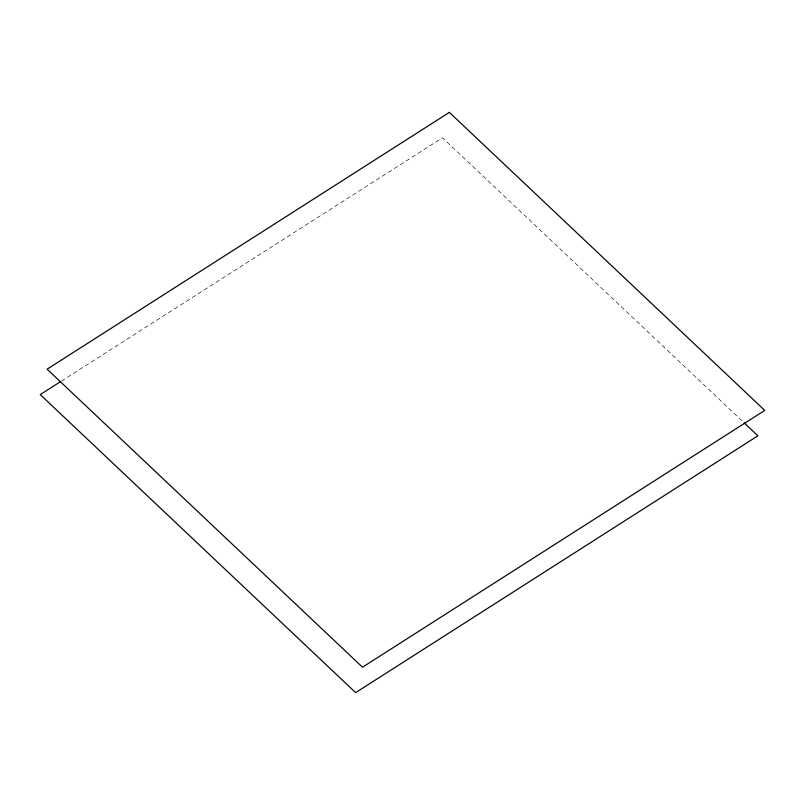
<?xml version="1.0" encoding="UTF-8"?>
<svg xmlns="http://www.w3.org/2000/svg" width="805" height="805" viewBox="0 0 805 805"><rect width="100%" height="100%" fill="white"/><g stroke="black" fill="none" stroke-linecap="round" stroke-linejoin="round"><path stroke-width="0.6" stroke-dasharray="4.03 3.02" d="M61.422 381.077L442.498 137.796L743.267 422.001"/><path stroke-width="1.21" d="M60.365 381.751L40.25 394.591L355.639 692.622L757.897 435.817L744.182 422.867M449.361 112.378L47.103 369.183L362.502 667.204L764.75 410.409L449.361 112.378"/></g></svg>
